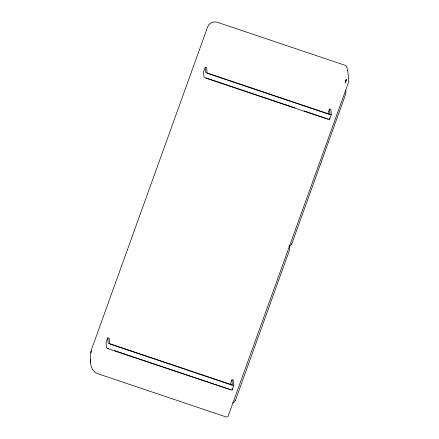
<?xml version="1.0" encoding="UTF-8"?>
<svg xmlns="http://www.w3.org/2000/svg" width="439" height="439" viewBox="0 0 439 439"><rect width="100%" height="100%" fill="white"/><g stroke="black" fill="none" stroke-linecap="round" stroke-linejoin="round"><path stroke-width="0.66" d="M347.65 70.525C347.973 74.762 349.587 79.355 348.122 83.514L228.011 416.534L227.248 416.99L226.178 416.951L97.677 373.682C92.744 371.882 90.516 366.609 90.505 361.67M90.966 352.001L90.324 358.037L90.593 362.762M91.038 351.672L91.943 348.264L207.631 26.998C208.646 22.943 213.442 21.138 217.201 22.235L345.537 65.444L346.618 66.41L347.688 70.717M90.769 352.978L91.224 350.739M232.006 379.675L232.319 384.893L110.14 343.825L109.607 343.523L109.201 338.326L107.78 337.849L106.079 342.579L106.474 347.754L108.087 348.725L231.973 390.178L233.828 385.327L233.433 380.152L232.006 379.675L230.305 384.405M329.579 119.43L331.297 114.645L330.902 109.47L329.48 108.993L329.87 114.184L329.36 114.135L207.79 73.209L207.076 72.841L206.67 67.644L205.249 67.167L203.548 71.897L203.943 77.072L205.293 77.933L327.499 119.112L329.53 119.474L329.497 118.086M327.774 113.728L329.48 108.993M345.861 80.6L346.245 79.53L345.328 82.817A2.925 0.274 -71.4 0 0 346.245 79.53M232.73 402.942L234.322 402.058L235.458 400.264L289.191 251.042L289.669 248.315L289.339 245.785M289.021 246.619L290.607 245.741L291.748 243.941L345.482 94.725L345.943 92.415L345.756 90.05M291.43 244.677L291.748 243.941M235.139 400.994L235.458 400.264M331.286 114.7L329.201 114.381L207.537 73.417L205.671 72.408L205.249 67.167M233.817 385.382L231.732 385.063L110.068 344.094L108.203 343.089L107.78 337.849M328.125 118.942L327.472 118.81M206.089 77.944L295.019 107.884M304.106 110.946L326.825 118.596M114.458 350.591L230.003 389.492M108.62 348.621L107.999 348.341M90.33 359.398L90.418 360.49M232.022 388.767L232.127 390.057"/></g></svg>
